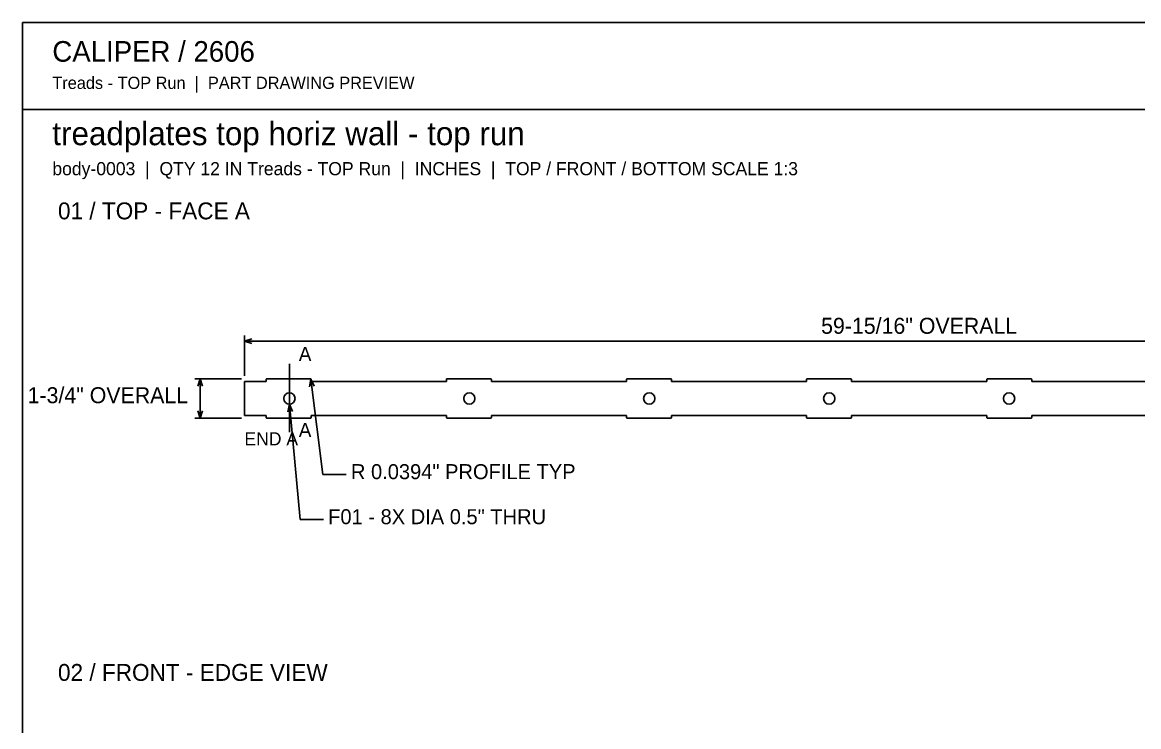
# Model space of a CAD drawing. Header units: inches. Extents: x 1.4 to 100.6, y 1.4 to 64.6.
# Drawn here: x 1.42 to 51, y 33.3 to 64.58 of the extents above; entities that cross this region are included whole.
import ezdxf
from ezdxf.enums import TextEntityAlignment as Align

# ---------------------------------------------------------------- set-up
doc = ezdxf.new("R2010")
doc.units = ezdxf.units.IN
doc.header["$MEASUREMENT"] = 0

msp = doc.modelspace()

# ---------------------------------------------------------------- linework, layer by layer
at = {"layer": 'ANNOTATION'}
for p, q in [((11.28, 48.875), (11.28, 50.667)), ((11.28, 50.417), (11.613, 50.521)), ((11.28, 50.417), (71.22, 50.417)), ((11.613, 50.312), (11.28, 50.417)), ((13.28, 49.417), (13.28, 46.375)), ((11.155, 48.75), (9.072, 48.75)), ((9.218, 48.417), (9.322, 48.75)), ((9.322, 48.75), (9.322, 47)), ((9.322, 48.75), (9.426, 48.417)), ((14.176, 48.395), (14.238, 48.738)), ((14.238, 48.738), (14.762, 44.5)), ((14.238, 48.738), (14.383, 48.42)), ((13.207, 47.284), (13.28, 47.625)), ((13.28, 47.625), (13.75, 42.5)), ((13.28, 47.625), (13.414, 47.303)), ((9.322, 47), (9.218, 47.333)), ((9.426, 47.333), (9.322, 47)), ((11.155, 47), (9.072, 47)), ((14.762, 44.5), (15.803, 44.5)), ((13.75, 42.5), (14.792, 42.5))]:
    msp.add_line(p, q, dxfattribs=at)
at = {"layer": 'OUTLINE'}
for p, q in [((1.417, 64.583), (100.583, 64.583)), ((1.417, 1.417), (1.417, 64.583)), ((1.417, 60.708), (100.583, 60.708)), ((11.28, 48.625), (11.28, 47.125)), ((12.25, 48.625), (11.28, 48.625)), ((12.251, 48.717), (12.25, 48.716)), ((12.25, 48.716), (12.25, 48.715)), ((12.25, 48.715), (12.25, 48.714)), ((12.25, 48.714), (12.25, 48.714)), ((12.25, 48.714), (12.25, 48.713)), ((12.25, 48.713), (12.25, 48.712)), ((12.25, 48.712), (12.25, 48.711)), ((12.25, 48.711), (12.25, 48.625)), ((12.252, 48.722), (12.251, 48.721)), ((12.251, 48.721), (12.251, 48.72)), ((12.251, 48.72), (12.251, 48.719)), ((12.251, 48.719), (12.251, 48.718)), ((12.251, 48.718), (12.251, 48.717)), ((12.253, 48.725), (12.252, 48.724)), ((12.252, 48.724), (12.252, 48.723)), ((12.252, 48.723), (12.252, 48.722)), ((12.254, 48.727), (12.253, 48.727)), ((12.253, 48.727), (12.253, 48.726)), ((12.253, 48.726), (12.253, 48.725)), ((12.255, 48.729), (12.254, 48.728)), ((12.254, 48.728), (12.254, 48.727)), ((12.256, 48.731), (12.255, 48.73)), ((12.255, 48.73), (12.255, 48.729)), ((12.257, 48.733), (12.256, 48.732)), ((12.256, 48.732), (12.256, 48.731)), ((12.258, 48.734), (12.257, 48.733)), ((12.257, 48.733), (12.257, 48.733)), ((12.259, 48.736), (12.258, 48.735)), ((12.258, 48.735), (12.258, 48.734)), ((12.26, 48.736), (12.259, 48.736)), ((12.261, 48.738), (12.26, 48.737)), ((12.26, 48.737), (12.26, 48.736)), ((12.262, 48.738), (12.261, 48.738)), ((12.263, 48.74), (12.262, 48.739)), ((12.262, 48.739), (12.262, 48.738)), ((12.264, 48.74), (12.263, 48.74)), ((12.265, 48.742), (12.264, 48.741)), ((12.264, 48.741), (12.264, 48.74)), ((12.266, 48.742), (12.265, 48.742)), ((12.267, 48.743), (12.266, 48.742)), ((12.268, 48.744), (12.267, 48.743)), ((12.267, 48.743), (12.267, 48.743)), ((12.269, 48.744), (12.268, 48.744)), ((12.27, 48.745), (12.269, 48.744)), ((12.271, 48.745), (12.27, 48.745)), ((12.272, 48.746), (12.271, 48.745)), ((12.273, 48.746), (12.272, 48.746)), ((12.274, 48.747), (12.273, 48.747)), ((12.273, 48.747), (12.273, 48.746)), ((12.275, 48.747), (12.274, 48.747)), ((12.276, 48.748), (12.275, 48.747)), ((12.277, 48.748), (12.276, 48.748)), ((12.278, 48.748), (12.277, 48.748)), ((12.279, 48.749), (12.278, 48.748)), ((12.28, 48.749), (12.279, 48.749)), ((12.281, 48.749), (12.28, 48.749)), ((12.282, 48.749), (12.281, 48.749)), ((12.283, 48.749), (12.282, 48.749)), ((12.284, 48.75), (12.283, 48.749)), ((12.285, 48.75), (12.284, 48.75)), ((12.286, 48.75), (12.285, 48.75)), ((12.287, 48.75), (12.286, 48.75)), ((12.286, 48.75), (12.286, 48.75)), ((12.288, 48.75), (12.287, 48.75)), ((12.289, 48.75), (12.288, 48.75)), ((14.211, 48.75), (12.289, 48.75)), ((14.212, 48.75), (14.211, 48.75)), ((14.213, 48.75), (14.212, 48.75)), ((14.214, 48.75), (14.213, 48.75)), ((14.215, 48.75), (14.214, 48.75)), ((14.214, 48.75), (14.214, 48.75)), ((14.216, 48.75), (14.215, 48.75)), ((14.217, 48.749), (14.216, 48.75)), ((14.218, 48.749), (14.217, 48.749)), ((14.219, 48.749), (14.218, 48.749)), ((14.22, 48.749), (14.219, 48.749)), ((14.221, 48.749), (14.22, 48.749)), ((14.222, 48.748), (14.221, 48.749)), ((14.223, 48.748), (14.222, 48.748)), ((14.224, 48.748), (14.223, 48.748)), ((14.225, 48.747), (14.224, 48.748)), ((14.226, 48.747), (14.225, 48.747)), ((14.227, 48.747), (14.226, 48.747)), ((14.227, 48.746), (14.227, 48.747)), ((14.228, 48.746), (14.227, 48.746)), ((14.229, 48.745), (14.228, 48.746)), ((14.23, 48.745), (14.229, 48.745)), ((14.231, 48.744), (14.23, 48.745)), ((14.232, 48.744), (14.231, 48.744)), ((14.233, 48.743), (14.232, 48.744)), ((14.234, 48.742), (14.233, 48.743)), ((14.233, 48.743), (14.233, 48.743)), ((14.235, 48.742), (14.234, 48.742)), ((14.236, 48.741), (14.235, 48.742)), ((14.236, 48.74), (14.236, 48.741)), ((14.237, 48.74), (14.236, 48.74)), ((14.238, 48.739), (14.237, 48.74)), ((14.238, 48.738), (14.238, 48.739)), ((14.239, 48.738), (14.238, 48.738)), ((14.24, 48.737), (14.239, 48.738)), ((14.24, 48.736), (14.24, 48.737)), ((14.241, 48.736), (14.24, 48.736)), ((14.242, 48.735), (14.241, 48.736)), ((14.242, 48.734), (14.242, 48.735)), ((14.243, 48.733), (14.242, 48.734)), ((14.244, 48.732), (14.243, 48.733)), ((14.243, 48.733), (14.243, 48.733)), ((14.244, 48.731), (14.244, 48.732)), ((14.245, 48.73), (14.244, 48.731)), ((14.245, 48.729), (14.245, 48.73)), ((14.246, 48.728), (14.245, 48.729)), ((14.246, 48.727), (14.246, 48.728)), ((14.247, 48.727), (14.246, 48.727)), ((14.247, 48.726), (14.247, 48.727)), ((14.247, 48.725), (14.247, 48.726)), ((14.248, 48.724), (14.247, 48.725)), ((14.248, 48.723), (14.248, 48.724)), ((14.248, 48.722), (14.248, 48.723)), ((14.249, 48.721), (14.248, 48.722)), ((14.249, 48.72), (14.249, 48.721)), ((14.249, 48.719), (14.249, 48.72)), ((14.249, 48.718), (14.249, 48.719)), ((14.249, 48.717), (14.249, 48.718)), ((14.25, 48.716), (14.249, 48.717)), ((14.25, 48.715), (14.25, 48.716)), ((14.25, 48.714), (14.25, 48.715)), ((14.25, 48.713), (14.25, 48.714)), ((14.25, 48.714), (14.25, 48.714)), ((14.25, 48.712), (14.25, 48.713)), ((14.25, 48.711), (14.25, 48.712)), ((14.25, 48.625), (14.25, 48.711)), ((20.25, 48.625), (14.25, 48.625)), ((20.251, 48.717), (20.25, 48.716)), ((20.25, 48.716), (20.25, 48.715)), ((20.25, 48.715), (20.25, 48.714)), ((20.25, 48.714), (20.25, 48.714)), ((20.25, 48.714), (20.25, 48.713)), ((20.25, 48.713), (20.25, 48.712)), ((20.25, 48.712), (20.25, 48.711)), ((20.25, 48.711), (20.25, 48.625)), ((20.252, 48.722), (20.251, 48.721)), ((20.251, 48.721), (20.251, 48.72)), ((20.251, 48.72), (20.251, 48.719)), ((20.251, 48.719), (20.251, 48.718)), ((20.251, 48.718), (20.251, 48.717)), ((20.253, 48.725), (20.252, 48.724)), ((20.252, 48.724), (20.252, 48.723)), ((20.252, 48.723), (20.252, 48.722)), ((20.254, 48.727), (20.253, 48.727)), ((20.253, 48.727), (20.253, 48.726)), ((20.253, 48.726), (20.253, 48.725)), ((20.255, 48.729), (20.254, 48.728)), ((20.254, 48.728), (20.254, 48.727)), ((20.256, 48.731), (20.255, 48.73)), ((20.255, 48.73), (20.255, 48.729)), ((20.257, 48.733), (20.256, 48.732)), ((20.256, 48.732), (20.256, 48.731)), ((20.258, 48.734), (20.257, 48.733)), ((20.257, 48.733), (20.257, 48.733)), ((20.259, 48.736), (20.258, 48.735)), ((20.258, 48.735), (20.258, 48.734)), ((20.26, 48.736), (20.259, 48.736)), ((20.261, 48.738), (20.26, 48.737)), ((20.26, 48.737), (20.26, 48.736)), ((20.262, 48.738), (20.261, 48.738)), ((20.263, 48.74), (20.262, 48.739)), ((20.262, 48.739), (20.262, 48.738)), ((20.264, 48.74), (20.263, 48.74)), ((20.265, 48.742), (20.264, 48.741)), ((20.264, 48.741), (20.264, 48.74)), ((20.266, 48.742), (20.265, 48.742)), ((20.267, 48.743), (20.266, 48.742)), ((20.268, 48.744), (20.267, 48.743)), ((20.267, 48.743), (20.267, 48.743)), ((20.269, 48.744), (20.268, 48.744)), ((20.27, 48.745), (20.269, 48.744)), ((20.271, 48.745), (20.27, 48.745)), ((20.272, 48.746), (20.271, 48.745)), ((20.273, 48.746), (20.272, 48.746)), ((20.274, 48.747), (20.273, 48.747)), ((20.273, 48.747), (20.273, 48.746)), ((20.275, 48.747), (20.274, 48.747)), ((20.276, 48.748), (20.275, 48.747)), ((20.277, 48.748), (20.276, 48.748)), ((20.278, 48.748), (20.277, 48.748)), ((20.279, 48.749), (20.278, 48.748)), ((20.28, 48.749), (20.279, 48.749)), ((20.281, 48.749), (20.28, 48.749)), ((20.282, 48.749), (20.281, 48.749)), ((20.283, 48.749), (20.282, 48.749)), ((20.284, 48.75), (20.283, 48.749)), ((20.285, 48.75), (20.284, 48.75)), ((20.286, 48.75), (20.285, 48.75)), ((20.287, 48.75), (20.286, 48.75)), ((20.286, 48.75), (20.286, 48.75)), ((20.288, 48.75), (20.287, 48.75)), ((20.289, 48.75), (20.288, 48.75)), ((22.211, 48.75), (20.289, 48.75)), ((22.212, 48.75), (22.211, 48.75)), ((22.213, 48.75), (22.212, 48.75)), ((22.214, 48.75), (22.213, 48.75)), ((22.215, 48.75), (22.214, 48.75)), ((22.214, 48.75), (22.214, 48.75)), ((22.216, 48.75), (22.215, 48.75)), ((22.217, 48.749), (22.216, 48.75)), ((22.218, 48.749), (22.217, 48.749)), ((22.219, 48.749), (22.218, 48.749)), ((22.22, 48.749), (22.219, 48.749)), ((22.221, 48.749), (22.22, 48.749)), ((22.222, 48.748), (22.221, 48.749)), ((22.223, 48.748), (22.222, 48.748)), ((22.224, 48.748), (22.223, 48.748)), ((22.225, 48.747), (22.224, 48.748)), ((22.226, 48.747), (22.225, 48.747)), ((22.227, 48.747), (22.226, 48.747)), ((22.227, 48.746), (22.227, 48.747)), ((22.228, 48.746), (22.227, 48.746)), ((22.229, 48.745), (22.228, 48.746)), ((22.23, 48.745), (22.229, 48.745)), ((22.231, 48.744), (22.23, 48.745)), ((22.232, 48.744), (22.231, 48.744)), ((22.233, 48.743), (22.232, 48.744)), ((22.234, 48.742), (22.233, 48.743)), ((22.233, 48.743), (22.233, 48.743)), ((22.235, 48.742), (22.234, 48.742)), ((22.236, 48.741), (22.235, 48.742)), ((22.236, 48.74), (22.236, 48.741)), ((22.237, 48.74), (22.236, 48.74)), ((22.238, 48.739), (22.237, 48.74)), ((22.238, 48.738), (22.238, 48.739)), ((22.239, 48.738), (22.238, 48.738)), ((22.24, 48.737), (22.239, 48.738)), ((22.24, 48.736), (22.24, 48.737)), ((22.241, 48.736), (22.24, 48.736)), ((22.242, 48.735), (22.241, 48.736)), ((22.242, 48.734), (22.242, 48.735)), ((22.243, 48.733), (22.242, 48.734)), ((22.244, 48.732), (22.243, 48.733)), ((22.243, 48.733), (22.243, 48.733)), ((22.244, 48.731), (22.244, 48.732)), ((22.245, 48.73), (22.244, 48.731)), ((22.245, 48.729), (22.245, 48.73)), ((22.246, 48.728), (22.245, 48.729)), ((22.246, 48.727), (22.246, 48.728)), ((22.247, 48.727), (22.246, 48.727)), ((22.247, 48.726), (22.247, 48.727)), ((22.247, 48.725), (22.247, 48.726)), ((22.248, 48.724), (22.247, 48.725)), ((22.248, 48.723), (22.248, 48.724)), ((22.248, 48.722), (22.248, 48.723)), ((22.249, 48.721), (22.248, 48.722)), ((22.249, 48.72), (22.249, 48.721)), ((22.249, 48.719), (22.249, 48.72)), ((22.249, 48.718), (22.249, 48.719)), ((22.249, 48.717), (22.249, 48.718)), ((22.25, 48.716), (22.249, 48.717)), ((22.25, 48.715), (22.25, 48.716)), ((22.25, 48.714), (22.25, 48.715)), ((22.25, 48.713), (22.25, 48.714)), ((22.25, 48.714), (22.25, 48.714)), ((22.25, 48.712), (22.25, 48.713)), ((22.25, 48.711), (22.25, 48.712)), ((22.25, 48.625), (22.25, 48.711)), ((28.25, 48.625), (22.25, 48.625)), ((28.251, 48.717), (28.25, 48.716)), ((28.25, 48.716), (28.25, 48.715)), ((28.25, 48.715), (28.25, 48.714)), ((28.25, 48.714), (28.25, 48.714)), ((28.25, 48.714), (28.25, 48.713)), ((28.25, 48.713), (28.25, 48.712)), ((28.25, 48.712), (28.25, 48.711)), ((28.25, 48.711), (28.25, 48.625)), ((28.252, 48.722), (28.251, 48.721)), ((28.251, 48.721), (28.251, 48.72)), ((28.251, 48.72), (28.251, 48.719)), ((28.251, 48.719), (28.251, 48.718)), ((28.251, 48.718), (28.251, 48.717)), ((28.253, 48.725), (28.252, 48.724)), ((28.252, 48.724), (28.252, 48.723)), ((28.252, 48.723), (28.252, 48.722)), ((28.254, 48.727), (28.253, 48.727)), ((28.253, 48.727), (28.253, 48.726)), ((28.253, 48.726), (28.253, 48.725)), ((28.255, 48.729), (28.254, 48.728)), ((28.254, 48.728), (28.254, 48.727)), ((28.256, 48.731), (28.255, 48.73)), ((28.255, 48.73), (28.255, 48.729)), ((28.257, 48.733), (28.256, 48.732)), ((28.256, 48.732), (28.256, 48.731)), ((28.258, 48.734), (28.257, 48.733)), ((28.257, 48.733), (28.257, 48.733)), ((28.259, 48.736), (28.258, 48.735)), ((28.258, 48.735), (28.258, 48.734)), ((28.26, 48.736), (28.259, 48.736)), ((28.261, 48.738), (28.26, 48.737)), ((28.26, 48.737), (28.26, 48.736)), ((28.262, 48.738), (28.261, 48.738)), ((28.263, 48.74), (28.262, 48.739)), ((28.262, 48.739), (28.262, 48.738)), ((28.264, 48.74), (28.263, 48.74)), ((28.265, 48.742), (28.264, 48.741)), ((28.264, 48.741), (28.264, 48.74)), ((28.266, 48.742), (28.265, 48.742)), ((28.267, 48.743), (28.266, 48.742)), ((28.268, 48.744), (28.267, 48.743)), ((28.267, 48.743), (28.267, 48.743)), ((28.269, 48.744), (28.268, 48.744)), ((28.27, 48.745), (28.269, 48.744)), ((28.271, 48.745), (28.27, 48.745)), ((28.272, 48.746), (28.271, 48.745)), ((28.273, 48.746), (28.272, 48.746)), ((28.274, 48.747), (28.273, 48.747)), ((28.273, 48.747), (28.273, 48.746)), ((28.275, 48.747), (28.274, 48.747)), ((28.276, 48.748), (28.275, 48.747)), ((28.277, 48.748), (28.276, 48.748)), ((28.278, 48.748), (28.277, 48.748)), ((28.279, 48.749), (28.278, 48.748)), ((28.28, 48.749), (28.279, 48.749)), ((28.281, 48.749), (28.28, 48.749)), ((28.282, 48.749), (28.281, 48.749)), ((28.283, 48.749), (28.282, 48.749)), ((28.284, 48.75), (28.283, 48.749)), ((28.285, 48.75), (28.284, 48.75)), ((28.286, 48.75), (28.285, 48.75)), ((28.287, 48.75), (28.286, 48.75)), ((28.286, 48.75), (28.286, 48.75)), ((28.288, 48.75), (28.287, 48.75)), ((28.289, 48.75), (28.288, 48.75)), ((30.211, 48.75), (28.289, 48.75)), ((30.212, 48.75), (30.211, 48.75)), ((30.213, 48.75), (30.212, 48.75)), ((30.214, 48.75), (30.213, 48.75)), ((30.215, 48.75), (30.214, 48.75)), ((30.214, 48.75), (30.214, 48.75)), ((30.216, 48.75), (30.215, 48.75)), ((30.217, 48.749), (30.216, 48.75)), ((30.218, 48.749), (30.217, 48.749)), ((30.219, 48.749), (30.218, 48.749)), ((30.22, 48.749), (30.219, 48.749)), ((30.221, 48.749), (30.22, 48.749)), ((30.222, 48.748), (30.221, 48.749)), ((30.223, 48.748), (30.222, 48.748)), ((30.224, 48.748), (30.223, 48.748)), ((30.225, 48.747), (30.224, 48.748)), ((30.226, 48.747), (30.225, 48.747)), ((30.227, 48.747), (30.226, 48.747)), ((30.227, 48.746), (30.227, 48.747)), ((30.228, 48.746), (30.227, 48.746)), ((30.229, 48.745), (30.228, 48.746)), ((30.23, 48.745), (30.229, 48.745)), ((30.231, 48.744), (30.23, 48.745)), ((30.232, 48.744), (30.231, 48.744)), ((30.233, 48.743), (30.232, 48.744)), ((30.234, 48.742), (30.233, 48.743)), ((30.233, 48.743), (30.233, 48.743)), ((30.235, 48.742), (30.234, 48.742)), ((30.236, 48.741), (30.235, 48.742)), ((30.236, 48.74), (30.236, 48.741)), ((30.237, 48.74), (30.236, 48.74)), ((30.238, 48.739), (30.237, 48.74)), ((30.238, 48.738), (30.238, 48.739)), ((30.239, 48.738), (30.238, 48.738)), ((30.24, 48.737), (30.239, 48.738)), ((30.24, 48.736), (30.24, 48.737)), ((30.241, 48.736), (30.24, 48.736)), ((30.242, 48.735), (30.241, 48.736)), ((30.242, 48.734), (30.242, 48.735)), ((30.243, 48.733), (30.242, 48.734)), ((30.244, 48.732), (30.243, 48.733)), ((30.243, 48.733), (30.243, 48.733)), ((30.244, 48.731), (30.244, 48.732)), ((30.245, 48.73), (30.244, 48.731)), ((30.245, 48.729), (30.245, 48.73)), ((30.246, 48.728), (30.245, 48.729)), ((30.246, 48.727), (30.246, 48.728)), ((30.247, 48.727), (30.246, 48.727)), ((30.247, 48.726), (30.247, 48.727)), ((30.247, 48.725), (30.247, 48.726)), ((30.248, 48.724), (30.247, 48.725)), ((30.248, 48.723), (30.248, 48.724)), ((30.248, 48.722), (30.248, 48.723)), ((30.249, 48.721), (30.248, 48.722)), ((30.249, 48.72), (30.249, 48.721)), ((30.249, 48.719), (30.249, 48.72)), ((30.249, 48.718), (30.249, 48.719)), ((30.249, 48.717), (30.249, 48.718)), ((30.25, 48.716), (30.249, 48.717)), ((30.25, 48.715), (30.25, 48.716)), ((30.25, 48.714), (30.25, 48.715)), ((30.25, 48.713), (30.25, 48.714)), ((30.25, 48.714), (30.25, 48.714)), ((30.25, 48.712), (30.25, 48.713)), ((30.25, 48.711), (30.25, 48.712)), ((30.25, 48.625), (30.25, 48.711)), ((36.25, 48.625), (30.25, 48.625)), ((36.251, 48.717), (36.25, 48.716)), ((36.25, 48.716), (36.25, 48.715)), ((36.25, 48.715), (36.25, 48.714)), ((36.25, 48.714), (36.25, 48.714)), ((36.25, 48.714), (36.25, 48.713)), ((36.25, 48.713), (36.25, 48.712)), ((36.25, 48.712), (36.25, 48.711)), ((36.25, 48.711), (36.25, 48.625)), ((36.252, 48.722), (36.251, 48.721)), ((36.251, 48.721), (36.251, 48.72)), ((36.251, 48.72), (36.251, 48.719)), ((36.251, 48.719), (36.251, 48.718)), ((36.251, 48.718), (36.251, 48.717)), ((36.253, 48.725), (36.252, 48.724)), ((36.252, 48.724), (36.252, 48.723)), ((36.252, 48.723), (36.252, 48.722)), ((36.254, 48.727), (36.253, 48.727)), ((36.253, 48.727), (36.253, 48.726)), ((36.253, 48.726), (36.253, 48.725)), ((36.255, 48.729), (36.254, 48.728)), ((36.254, 48.728), (36.254, 48.727)), ((36.256, 48.731), (36.255, 48.73)), ((36.255, 48.73), (36.255, 48.729)), ((36.257, 48.733), (36.256, 48.732)), ((36.256, 48.732), (36.256, 48.731)), ((36.258, 48.734), (36.257, 48.733)), ((36.257, 48.733), (36.257, 48.733)), ((36.259, 48.736), (36.258, 48.735)), ((36.258, 48.735), (36.258, 48.734)), ((36.26, 48.736), (36.259, 48.736)), ((36.261, 48.738), (36.26, 48.737)), ((36.26, 48.737), (36.26, 48.736)), ((36.262, 48.738), (36.261, 48.738)), ((36.263, 48.74), (36.262, 48.739)), ((36.262, 48.739), (36.262, 48.738)), ((36.264, 48.74), (36.263, 48.74)), ((36.265, 48.742), (36.264, 48.741)), ((36.264, 48.741), (36.264, 48.74)), ((36.266, 48.742), (36.265, 48.742)), ((36.267, 48.743), (36.266, 48.742)), ((36.268, 48.744), (36.267, 48.743)), ((36.267, 48.743), (36.267, 48.743)), ((36.269, 48.744), (36.268, 48.744)), ((36.27, 48.745), (36.269, 48.744)), ((36.271, 48.745), (36.27, 48.745)), ((36.272, 48.746), (36.271, 48.745)), ((36.273, 48.746), (36.272, 48.746)), ((36.274, 48.747), (36.273, 48.747)), ((36.273, 48.747), (36.273, 48.746)), ((36.275, 48.747), (36.274, 48.747)), ((36.276, 48.748), (36.275, 48.747)), ((36.277, 48.748), (36.276, 48.748)), ((36.278, 48.748), (36.277, 48.748)), ((36.279, 48.749), (36.278, 48.748)), ((36.28, 48.749), (36.279, 48.749)), ((36.281, 48.749), (36.28, 48.749)), ((36.282, 48.749), (36.281, 48.749)), ((36.283, 48.749), (36.282, 48.749)), ((36.284, 48.75), (36.283, 48.749)), ((36.285, 48.75), (36.284, 48.75)), ((36.286, 48.75), (36.285, 48.75)), ((36.287, 48.75), (36.286, 48.75)), ((36.286, 48.75), (36.286, 48.75)), ((36.288, 48.75), (36.287, 48.75)), ((36.289, 48.75), (36.288, 48.75)), ((38.211, 48.75), (36.289, 48.75)), ((38.212, 48.75), (38.211, 48.75)), ((38.213, 48.75), (38.212, 48.75)), ((38.214, 48.75), (38.213, 48.75)), ((38.215, 48.75), (38.214, 48.75)), ((38.214, 48.75), (38.214, 48.75)), ((38.216, 48.75), (38.215, 48.75)), ((38.217, 48.749), (38.216, 48.75)), ((38.218, 48.749), (38.217, 48.749)), ((38.219, 48.749), (38.218, 48.749)), ((38.22, 48.749), (38.219, 48.749)), ((38.221, 48.749), (38.22, 48.749)), ((38.222, 48.748), (38.221, 48.749)), ((38.223, 48.748), (38.222, 48.748)), ((38.224, 48.748), (38.223, 48.748)), ((38.225, 48.747), (38.224, 48.748)), ((38.226, 48.747), (38.225, 48.747)), ((38.227, 48.747), (38.226, 48.747)), ((38.227, 48.746), (38.227, 48.747)), ((38.228, 48.746), (38.227, 48.746)), ((38.229, 48.745), (38.228, 48.746)), ((38.23, 48.745), (38.229, 48.745)), ((38.231, 48.744), (38.23, 48.745)), ((38.232, 48.744), (38.231, 48.744)), ((38.233, 48.743), (38.232, 48.744)), ((38.234, 48.742), (38.233, 48.743)), ((38.233, 48.743), (38.233, 48.743)), ((38.235, 48.742), (38.234, 48.742)), ((38.236, 48.741), (38.235, 48.742)), ((38.236, 48.74), (38.236, 48.741)), ((38.237, 48.74), (38.236, 48.74)), ((38.238, 48.739), (38.237, 48.74)), ((38.238, 48.738), (38.238, 48.739)), ((38.239, 48.738), (38.238, 48.738)), ((38.24, 48.737), (38.239, 48.738)), ((38.24, 48.736), (38.24, 48.737)), ((38.241, 48.736), (38.24, 48.736)), ((38.242, 48.735), (38.241, 48.736)), ((38.242, 48.734), (38.242, 48.735)), ((38.243, 48.733), (38.242, 48.734)), ((38.244, 48.732), (38.243, 48.733)), ((38.243, 48.733), (38.243, 48.733)), ((38.244, 48.731), (38.244, 48.732)), ((38.245, 48.73), (38.244, 48.731)), ((38.245, 48.729), (38.245, 48.73)), ((38.246, 48.728), (38.245, 48.729)), ((38.246, 48.727), (38.246, 48.728)), ((38.247, 48.727), (38.246, 48.727)), ((38.247, 48.726), (38.247, 48.727)), ((38.247, 48.725), (38.247, 48.726)), ((38.248, 48.724), (38.247, 48.725)), ((38.248, 48.723), (38.248, 48.724)), ((38.248, 48.722), (38.248, 48.723)), ((38.249, 48.721), (38.248, 48.722)), ((38.249, 48.72), (38.249, 48.721)), ((38.249, 48.719), (38.249, 48.72)), ((38.249, 48.718), (38.249, 48.719)), ((38.249, 48.717), (38.249, 48.718)), ((38.25, 48.716), (38.249, 48.717)), ((38.25, 48.715), (38.25, 48.716)), ((38.25, 48.714), (38.25, 48.715)), ((38.25, 48.713), (38.25, 48.714)), ((38.25, 48.714), (38.25, 48.714)), ((38.25, 48.712), (38.25, 48.713)), ((38.25, 48.711), (38.25, 48.712)), ((38.25, 48.625), (38.25, 48.711)), ((44.25, 48.625), (38.25, 48.625)), ((44.251, 48.717), (44.25, 48.716)), ((44.25, 48.716), (44.25, 48.715)), ((44.25, 48.715), (44.25, 48.714)), ((44.25, 48.714), (44.25, 48.714)), ((44.25, 48.714), (44.25, 48.713)), ((44.25, 48.713), (44.25, 48.712)), ((44.25, 48.712), (44.25, 48.711)), ((44.25, 48.711), (44.25, 48.625)), ((44.252, 48.722), (44.251, 48.721)), ((44.251, 48.721), (44.251, 48.72)), ((44.251, 48.72), (44.251, 48.719)), ((44.251, 48.719), (44.251, 48.718)), ((44.251, 48.718), (44.251, 48.717)), ((44.253, 48.725), (44.252, 48.724)), ((44.252, 48.724), (44.252, 48.723)), ((44.252, 48.723), (44.252, 48.722)), ((44.254, 48.727), (44.253, 48.727)), ((44.253, 48.727), (44.253, 48.726)), ((44.253, 48.726), (44.253, 48.725)), ((44.255, 48.729), (44.254, 48.728)), ((44.254, 48.728), (44.254, 48.727)), ((44.256, 48.731), (44.255, 48.73)), ((44.255, 48.73), (44.255, 48.729)), ((44.257, 48.733), (44.256, 48.732)), ((44.256, 48.732), (44.256, 48.731)), ((44.258, 48.734), (44.257, 48.733)), ((44.257, 48.733), (44.257, 48.733)), ((44.259, 48.736), (44.258, 48.735)), ((44.258, 48.735), (44.258, 48.734)), ((44.26, 48.736), (44.259, 48.736)), ((44.261, 48.738), (44.26, 48.737)), ((44.26, 48.737), (44.26, 48.736)), ((44.262, 48.738), (44.261, 48.738)), ((44.263, 48.74), (44.262, 48.739)), ((44.262, 48.739), (44.262, 48.738)), ((44.264, 48.74), (44.263, 48.74)), ((44.265, 48.742), (44.264, 48.741)), ((44.264, 48.741), (44.264, 48.74)), ((44.266, 48.742), (44.265, 48.742)), ((44.267, 48.743), (44.266, 48.742)), ((44.268, 48.744), (44.267, 48.743)), ((44.267, 48.743), (44.267, 48.743)), ((44.269, 48.744), (44.268, 48.744)), ((44.27, 48.745), (44.269, 48.744)), ((44.271, 48.745), (44.27, 48.745)), ((44.272, 48.746), (44.271, 48.745)), ((44.273, 48.746), (44.272, 48.746)), ((44.274, 48.747), (44.273, 48.747)), ((44.273, 48.747), (44.273, 48.746)), ((44.275, 48.747), (44.274, 48.747)), ((44.276, 48.748), (44.275, 48.747)), ((44.277, 48.748), (44.276, 48.748)), ((44.278, 48.748), (44.277, 48.748)), ((44.279, 48.749), (44.278, 48.748)), ((44.28, 48.749), (44.279, 48.749)), ((44.281, 48.749), (44.28, 48.749)), ((44.282, 48.749), (44.281, 48.749)), ((44.283, 48.749), (44.282, 48.749)), ((44.284, 48.75), (44.283, 48.749)), ((44.285, 48.75), (44.284, 48.75)), ((44.286, 48.75), (44.285, 48.75)), ((44.287, 48.75), (44.286, 48.75)), ((44.286, 48.75), (44.286, 48.75)), ((44.288, 48.75), (44.287, 48.75)), ((44.289, 48.75), (44.288, 48.75)), ((46.211, 48.75), (44.289, 48.75)), ((46.212, 48.75), (46.211, 48.75)), ((46.213, 48.75), (46.212, 48.75)), ((46.214, 48.75), (46.213, 48.75)), ((46.215, 48.75), (46.214, 48.75)), ((46.214, 48.75), (46.214, 48.75)), ((46.216, 48.75), (46.215, 48.75)), ((46.217, 48.749), (46.216, 48.75)), ((46.218, 48.749), (46.217, 48.749)), ((46.219, 48.749), (46.218, 48.749)), ((46.22, 48.749), (46.219, 48.749)), ((46.221, 48.749), (46.22, 48.749)), ((46.222, 48.748), (46.221, 48.749)), ((46.223, 48.748), (46.222, 48.748)), ((46.224, 48.748), (46.223, 48.748)), ((46.225, 48.747), (46.224, 48.748)), ((46.226, 48.747), (46.225, 48.747)), ((46.227, 48.747), (46.226, 48.747)), ((46.227, 48.746), (46.227, 48.747)), ((46.228, 48.746), (46.227, 48.746)), ((46.229, 48.745), (46.228, 48.746)), ((46.23, 48.745), (46.229, 48.745)), ((46.231, 48.744), (46.23, 48.745)), ((46.232, 48.744), (46.231, 48.744)), ((46.233, 48.743), (46.232, 48.744)), ((46.234, 48.742), (46.233, 48.743)), ((46.233, 48.743), (46.233, 48.743)), ((46.235, 48.742), (46.234, 48.742)), ((46.236, 48.741), (46.235, 48.742)), ((46.236, 48.74), (46.236, 48.741)), ((46.237, 48.74), (46.236, 48.74)), ((46.238, 48.739), (46.237, 48.74)), ((46.238, 48.738), (46.238, 48.739)), ((46.239, 48.738), (46.238, 48.738)), ((46.24, 48.737), (46.239, 48.738)), ((46.24, 48.736), (46.24, 48.737)), ((46.241, 48.736), (46.24, 48.736)), ((46.242, 48.735), (46.241, 48.736)), ((46.242, 48.734), (46.242, 48.735)), ((46.243, 48.733), (46.242, 48.734)), ((46.244, 48.732), (46.243, 48.733)), ((46.243, 48.733), (46.243, 48.733)), ((46.244, 48.731), (46.244, 48.732)), ((46.245, 48.73), (46.244, 48.731)), ((46.245, 48.729), (46.245, 48.73)), ((46.246, 48.728), (46.245, 48.729)), ((46.246, 48.727), (46.246, 48.728)), ((46.247, 48.727), (46.246, 48.727)), ((46.247, 48.726), (46.247, 48.727)), ((46.247, 48.725), (46.247, 48.726)), ((46.248, 48.724), (46.247, 48.725)), ((46.248, 48.723), (46.248, 48.724)), ((46.248, 48.722), (46.248, 48.723)), ((46.249, 48.721), (46.248, 48.722)), ((46.249, 48.72), (46.249, 48.721)), ((46.249, 48.719), (46.249, 48.72)), ((46.249, 48.718), (46.249, 48.719)), ((46.249, 48.717), (46.249, 48.718)), ((46.25, 48.716), (46.249, 48.717)), ((46.25, 48.715), (46.25, 48.716)), ((46.25, 48.714), (46.25, 48.715)), ((46.25, 48.713), (46.25, 48.714)), ((46.25, 48.714), (46.25, 48.714)), ((46.25, 48.712), (46.25, 48.713)), ((46.25, 48.711), (46.25, 48.712)), ((46.25, 48.625), (46.25, 48.711)), ((52.25, 48.625), (46.25, 48.625)), ((11.28, 47.125), (12.25, 47.125)), ((12.25, 47.125), (12.25, 47.039)), ((14.25, 47.039), (14.25, 47.125)), ((14.25, 47.125), (20.25, 47.125)), ((20.25, 47.125), (20.25, 47.039)), ((22.25, 47.039), (22.25, 47.125)), ((22.25, 47.125), (28.25, 47.125)), ((28.25, 47.125), (28.25, 47.039)), ((30.25, 47.039), (30.25, 47.125)), ((30.25, 47.125), (36.25, 47.125)), ((36.25, 47.125), (36.25, 47.039)), ((38.25, 47.039), (38.25, 47.125)), ((38.25, 47.125), (44.25, 47.125)), ((44.25, 47.125), (44.25, 47.039)), ((46.25, 47.039), (46.25, 47.125)), ((46.25, 47.125), (52.25, 47.125)), ((12.25, 47.039), (12.25, 47.038)), ((12.25, 47.038), (12.25, 47.037)), ((12.25, 47.037), (12.25, 47.036)), ((12.25, 47.036), (12.25, 47.036)), ((12.25, 47.036), (12.25, 47.035)), ((12.25, 47.035), (12.25, 47.034)), ((12.25, 47.034), (12.251, 47.033)), ((12.251, 47.033), (12.251, 47.032)), ((12.251, 47.032), (12.251, 47.031)), ((12.251, 47.031), (12.251, 47.03)), ((12.251, 47.03), (12.251, 47.029)), ((12.251, 47.029), (12.252, 47.028)), ((12.252, 47.028), (12.252, 47.027)), ((12.252, 47.027), (12.252, 47.026)), ((12.252, 47.026), (12.253, 47.025)), ((12.253, 47.025), (12.253, 47.024)), ((12.253, 47.024), (12.253, 47.023)), ((12.253, 47.023), (12.254, 47.023)), ((12.254, 47.023), (12.254, 47.022)), ((12.254, 47.022), (12.255, 47.021)), ((12.255, 47.021), (12.255, 47.02)), ((12.255, 47.02), (12.256, 47.019)), ((12.256, 47.019), (12.256, 47.018)), ((12.256, 47.018), (12.257, 47.017)), ((12.257, 47.017), (12.257, 47.017)), ((12.257, 47.017), (12.258, 47.016)), ((12.258, 47.016), (12.258, 47.015)), ((12.258, 47.015), (12.259, 47.014)), ((12.259, 47.014), (12.26, 47.014)), ((12.26, 47.014), (12.26, 47.013)), ((12.26, 47.013), (12.261, 47.012)), ((12.261, 47.012), (12.262, 47.012)), ((12.262, 47.012), (12.262, 47.011)), ((12.262, 47.011), (12.263, 47.01)), ((12.263, 47.01), (12.264, 47.01)), ((12.264, 47.01), (12.264, 47.009)), ((12.264, 47.009), (12.265, 47.008)), ((12.265, 47.008), (12.266, 47.008)), ((12.266, 47.008), (12.267, 47.007)), ((12.267, 47.007), (12.267, 47.007)), ((12.267, 47.007), (12.268, 47.006)), ((12.268, 47.006), (12.269, 47.006)), ((12.269, 47.006), (12.27, 47.005)), ((12.27, 47.005), (12.271, 47.005)), ((12.271, 47.005), (12.272, 47.004)), ((12.272, 47.004), (12.273, 47.004)), ((12.273, 47.004), (12.273, 47.003)), ((12.273, 47.003), (12.274, 47.003)), ((12.274, 47.003), (12.275, 47.003)), ((12.275, 47.003), (12.276, 47.002)), ((12.276, 47.002), (12.277, 47.002)), ((12.277, 47.002), (12.278, 47.002)), ((12.278, 47.002), (12.279, 47.001)), ((12.279, 47.001), (12.28, 47.001)), ((12.28, 47.001), (12.281, 47.001)), ((12.281, 47.001), (12.282, 47.001)), ((12.282, 47.001), (12.283, 47.001)), ((12.283, 47.001), (12.284, 47)), ((12.284, 47), (12.285, 47)), ((12.285, 47), (12.286, 47)), ((12.286, 47), (12.286, 47)), ((12.286, 47), (12.287, 47)), ((12.287, 47), (12.288, 47)), ((12.288, 47), (12.289, 47)), ((12.289, 47), (14.211, 47)), ((14.211, 47), (14.212, 47)), ((14.212, 47), (14.213, 47)), ((14.213, 47), (14.214, 47)), ((14.214, 47), (14.214, 47)), ((14.214, 47), (14.215, 47)), ((14.215, 47), (14.216, 47)), ((14.216, 47), (14.217, 47.001)), ((14.217, 47.001), (14.218, 47.001)), ((14.218, 47.001), (14.219, 47.001)), ((14.219, 47.001), (14.22, 47.001)), ((14.22, 47.001), (14.221, 47.001)), ((14.221, 47.001), (14.222, 47.002)), ((14.222, 47.002), (14.223, 47.002)), ((14.223, 47.002), (14.224, 47.002)), ((14.224, 47.002), (14.225, 47.003)), ((14.225, 47.003), (14.226, 47.003)), ((14.226, 47.003), (14.227, 47.003)), ((14.227, 47.003), (14.227, 47.004)), ((14.227, 47.004), (14.228, 47.004)), ((14.228, 47.004), (14.229, 47.005)), ((14.229, 47.005), (14.23, 47.005)), ((14.23, 47.005), (14.231, 47.006)), ((14.231, 47.006), (14.232, 47.006)), ((14.232, 47.006), (14.233, 47.007)), ((14.233, 47.007), (14.234, 47.008)), ((14.233, 47.007), (14.233, 47.007)), ((14.234, 47.008), (14.235, 47.008)), ((14.235, 47.008), (14.236, 47.009)), ((14.236, 47.009), (14.236, 47.01)), ((14.236, 47.01), (14.237, 47.01)), ((14.237, 47.01), (14.238, 47.011)), ((14.238, 47.011), (14.238, 47.012)), ((14.238, 47.012), (14.239, 47.012)), ((14.239, 47.012), (14.24, 47.013)), ((14.24, 47.013), (14.24, 47.014)), ((14.24, 47.014), (14.241, 47.014)), ((14.241, 47.014), (14.242, 47.015)), ((14.242, 47.016), (14.243, 47.017)), ((14.242, 47.015), (14.242, 47.016)), ((14.243, 47.017), (14.244, 47.018)), ((14.243, 47.017), (14.243, 47.017)), ((14.244, 47.019), (14.245, 47.02)), ((14.244, 47.018), (14.244, 47.019)), ((14.245, 47.021), (14.246, 47.022)), ((14.245, 47.02), (14.245, 47.021)), ((14.246, 47.022), (14.246, 47.023)), ((14.246, 47.023), (14.247, 47.023)), ((14.247, 47.025), (14.248, 47.026)), ((14.247, 47.024), (14.247, 47.025)), ((14.247, 47.023), (14.247, 47.024)), ((14.248, 47.028), (14.249, 47.029)), ((14.248, 47.027), (14.248, 47.028)), ((14.248, 47.026), (14.248, 47.027)), ((14.249, 47.033), (14.25, 47.034)), ((14.249, 47.032), (14.249, 47.033)), ((14.249, 47.031), (14.249, 47.032)), ((14.249, 47.03), (14.249, 47.031)), ((14.249, 47.029), (14.249, 47.03)), ((14.25, 47.038), (14.25, 47.039)), ((14.25, 47.037), (14.25, 47.038)), ((14.25, 47.036), (14.25, 47.037)), ((14.25, 47.035), (14.25, 47.036)), ((14.25, 47.036), (14.25, 47.036)), ((14.25, 47.034), (14.25, 47.035)), ((20.25, 47.039), (20.25, 47.038)), ((20.25, 47.038), (20.25, 47.037)), ((20.25, 47.037), (20.25, 47.036)), ((20.25, 47.036), (20.25, 47.036)), ((20.25, 47.036), (20.25, 47.035)), ((20.25, 47.035), (20.25, 47.034)), ((20.25, 47.034), (20.251, 47.033)), ((20.251, 47.033), (20.251, 47.032)), ((20.251, 47.032), (20.251, 47.031)), ((20.251, 47.031), (20.251, 47.03)), ((20.251, 47.03), (20.251, 47.029)), ((20.251, 47.029), (20.252, 47.028)), ((20.252, 47.028), (20.252, 47.027)), ((20.252, 47.027), (20.252, 47.026)), ((20.252, 47.026), (20.253, 47.025)), ((20.253, 47.025), (20.253, 47.024)), ((20.253, 47.024), (20.253, 47.023)), ((20.253, 47.023), (20.254, 47.023)), ((20.254, 47.023), (20.254, 47.022)), ((20.254, 47.022), (20.255, 47.021)), ((20.255, 47.021), (20.255, 47.02)), ((20.255, 47.02), (20.256, 47.019)), ((20.256, 47.019), (20.256, 47.018)), ((20.256, 47.018), (20.257, 47.017)), ((20.257, 47.017), (20.257, 47.017)), ((20.257, 47.017), (20.258, 47.016)), ((20.258, 47.016), (20.258, 47.015)), ((20.258, 47.015), (20.259, 47.014)), ((20.259, 47.014), (20.26, 47.014)), ((20.26, 47.014), (20.26, 47.013)), ((20.26, 47.013), (20.261, 47.012)), ((20.261, 47.012), (20.262, 47.012)), ((20.262, 47.012), (20.262, 47.011)), ((20.262, 47.011), (20.263, 47.01)), ((20.263, 47.01), (20.264, 47.01)), ((20.264, 47.01), (20.264, 47.009)), ((20.264, 47.009), (20.265, 47.008)), ((20.265, 47.008), (20.266, 47.008)), ((20.266, 47.008), (20.267, 47.007)), ((20.267, 47.007), (20.267, 47.007)), ((20.267, 47.007), (20.268, 47.006)), ((20.268, 47.006), (20.269, 47.006)), ((20.269, 47.006), (20.27, 47.005)), ((20.27, 47.005), (20.271, 47.005)), ((20.271, 47.005), (20.272, 47.004)), ((20.272, 47.004), (20.273, 47.004)), ((20.273, 47.004), (20.273, 47.003)), ((20.273, 47.003), (20.274, 47.003)), ((20.274, 47.003), (20.275, 47.003)), ((20.275, 47.003), (20.276, 47.002)), ((20.276, 47.002), (20.277, 47.002)), ((20.277, 47.002), (20.278, 47.002)), ((20.278, 47.002), (20.279, 47.001)), ((20.279, 47.001), (20.28, 47.001)), ((20.28, 47.001), (20.281, 47.001)), ((20.281, 47.001), (20.282, 47.001)), ((20.282, 47.001), (20.283, 47.001)), ((20.283, 47.001), (20.284, 47)), ((20.284, 47), (20.285, 47)), ((20.285, 47), (20.286, 47)), ((20.286, 47), (20.286, 47)), ((20.286, 47), (20.287, 47)), ((20.287, 47), (20.288, 47)), ((20.288, 47), (20.289, 47)), ((20.289, 47), (22.211, 47)), ((22.211, 47), (22.212, 47)), ((22.212, 47), (22.213, 47)), ((22.213, 47), (22.214, 47)), ((22.214, 47), (22.214, 47)), ((22.214, 47), (22.215, 47)), ((22.215, 47), (22.216, 47)), ((22.216, 47), (22.217, 47.001)), ((22.217, 47.001), (22.218, 47.001)), ((22.218, 47.001), (22.219, 47.001)), ((22.219, 47.001), (22.22, 47.001)), ((22.22, 47.001), (22.221, 47.001)), ((22.221, 47.001), (22.222, 47.002)), ((22.222, 47.002), (22.223, 47.002)), ((22.223, 47.002), (22.224, 47.002)), ((22.224, 47.002), (22.225, 47.003)), ((22.225, 47.003), (22.226, 47.003)), ((22.226, 47.003), (22.227, 47.003)), ((22.227, 47.003), (22.227, 47.004)), ((22.227, 47.004), (22.228, 47.004)), ((22.228, 47.004), (22.229, 47.005)), ((22.229, 47.005), (22.23, 47.005)), ((22.23, 47.005), (22.231, 47.006)), ((22.231, 47.006), (22.232, 47.006)), ((22.232, 47.006), (22.233, 47.007)), ((22.233, 47.007), (22.234, 47.008)), ((22.233, 47.007), (22.233, 47.007)), ((22.234, 47.008), (22.235, 47.008)), ((22.235, 47.008), (22.236, 47.009)), ((22.236, 47.009), (22.236, 47.01)), ((22.236, 47.01), (22.237, 47.01)), ((22.237, 47.01), (22.238, 47.011)), ((22.238, 47.011), (22.238, 47.012)), ((22.238, 47.012), (22.239, 47.012)), ((22.239, 47.012), (22.24, 47.013)), ((22.24, 47.013), (22.24, 47.014)), ((22.24, 47.014), (22.241, 47.014)), ((22.241, 47.014), (22.242, 47.015)), ((22.242, 47.016), (22.243, 47.017)), ((22.242, 47.015), (22.242, 47.016)), ((22.243, 47.017), (22.244, 47.018)), ((22.243, 47.017), (22.243, 47.017)), ((22.244, 47.019), (22.245, 47.02)), ((22.244, 47.018), (22.244, 47.019)), ((22.245, 47.021), (22.246, 47.022)), ((22.245, 47.02), (22.245, 47.021)), ((22.246, 47.022), (22.246, 47.023)), ((22.246, 47.023), (22.247, 47.023)), ((22.247, 47.025), (22.248, 47.026)), ((22.247, 47.024), (22.247, 47.025)), ((22.247, 47.023), (22.247, 47.024)), ((22.248, 47.028), (22.249, 47.029)), ((22.248, 47.027), (22.248, 47.028)), ((22.248, 47.026), (22.248, 47.027)), ((22.249, 47.033), (22.25, 47.034)), ((22.249, 47.032), (22.249, 47.033)), ((22.249, 47.031), (22.249, 47.032)), ((22.249, 47.03), (22.249, 47.031)), ((22.249, 47.029), (22.249, 47.03)), ((22.25, 47.038), (22.25, 47.039)), ((22.25, 47.037), (22.25, 47.038)), ((22.25, 47.036), (22.25, 47.037)), ((22.25, 47.035), (22.25, 47.036)), ((22.25, 47.036), (22.25, 47.036)), ((22.25, 47.034), (22.25, 47.035)), ((28.25, 47.039), (28.25, 47.038)), ((28.25, 47.038), (28.25, 47.037)), ((28.25, 47.037), (28.25, 47.036)), ((28.25, 47.036), (28.25, 47.036)), ((28.25, 47.036), (28.25, 47.035)), ((28.25, 47.035), (28.25, 47.034)), ((28.25, 47.034), (28.251, 47.033)), ((28.251, 47.033), (28.251, 47.032)), ((28.251, 47.032), (28.251, 47.031)), ((28.251, 47.031), (28.251, 47.03)), ((28.251, 47.03), (28.251, 47.029)), ((28.251, 47.029), (28.252, 47.028)), ((28.252, 47.028), (28.252, 47.027)), ((28.252, 47.027), (28.252, 47.026)), ((28.252, 47.026), (28.253, 47.025)), ((28.253, 47.025), (28.253, 47.024)), ((28.253, 47.024), (28.253, 47.023)), ((28.253, 47.023), (28.254, 47.023)), ((28.254, 47.023), (28.254, 47.022)), ((28.254, 47.022), (28.255, 47.021)), ((28.255, 47.021), (28.255, 47.02)), ((28.255, 47.02), (28.256, 47.019)), ((28.256, 47.019), (28.256, 47.018)), ((28.256, 47.018), (28.257, 47.017)), ((28.257, 47.017), (28.257, 47.017)), ((28.257, 47.017), (28.258, 47.016)), ((28.258, 47.016), (28.258, 47.015)), ((28.258, 47.015), (28.259, 47.014)), ((28.259, 47.014), (28.26, 47.014)), ((28.26, 47.014), (28.26, 47.013)), ((28.26, 47.013), (28.261, 47.012)), ((28.261, 47.012), (28.262, 47.012)), ((28.262, 47.012), (28.262, 47.011)), ((28.262, 47.011), (28.263, 47.01)), ((28.263, 47.01), (28.264, 47.01)), ((28.264, 47.01), (28.264, 47.009)), ((28.264, 47.009), (28.265, 47.008)), ((28.265, 47.008), (28.266, 47.008)), ((28.266, 47.008), (28.267, 47.007)), ((28.267, 47.007), (28.267, 47.007)), ((28.267, 47.007), (28.268, 47.006)), ((28.268, 47.006), (28.269, 47.006)), ((28.269, 47.006), (28.27, 47.005)), ((28.27, 47.005), (28.271, 47.005)), ((28.271, 47.005), (28.272, 47.004)), ((28.272, 47.004), (28.273, 47.004)), ((28.273, 47.004), (28.273, 47.003)), ((28.273, 47.003), (28.274, 47.003)), ((28.274, 47.003), (28.275, 47.003)), ((28.275, 47.003), (28.276, 47.002)), ((28.276, 47.002), (28.277, 47.002)), ((28.277, 47.002), (28.278, 47.002)), ((28.278, 47.002), (28.279, 47.001)), ((28.279, 47.001), (28.28, 47.001)), ((28.28, 47.001), (28.281, 47.001)), ((28.281, 47.001), (28.282, 47.001)), ((28.282, 47.001), (28.283, 47.001)), ((28.283, 47.001), (28.284, 47)), ((28.284, 47), (28.285, 47)), ((28.285, 47), (28.286, 47)), ((28.286, 47), (28.286, 47)), ((28.286, 47), (28.287, 47)), ((28.287, 47), (28.288, 47)), ((28.288, 47), (28.289, 47)), ((28.289, 47), (30.211, 47)), ((30.211, 47), (30.212, 47)), ((30.212, 47), (30.213, 47)), ((30.213, 47), (30.214, 47)), ((30.214, 47), (30.214, 47)), ((30.214, 47), (30.215, 47)), ((30.215, 47), (30.216, 47)), ((30.216, 47), (30.217, 47.001)), ((30.217, 47.001), (30.218, 47.001)), ((30.218, 47.001), (30.219, 47.001)), ((30.219, 47.001), (30.22, 47.001)), ((30.22, 47.001), (30.221, 47.001)), ((30.221, 47.001), (30.222, 47.002)), ((30.222, 47.002), (30.223, 47.002)), ((30.223, 47.002), (30.224, 47.002)), ((30.224, 47.002), (30.225, 47.003)), ((30.225, 47.003), (30.226, 47.003)), ((30.226, 47.003), (30.227, 47.003)), ((30.227, 47.003), (30.227, 47.004)), ((30.227, 47.004), (30.228, 47.004)), ((30.228, 47.004), (30.229, 47.005)), ((30.229, 47.005), (30.23, 47.005)), ((30.23, 47.005), (30.231, 47.006)), ((30.231, 47.006), (30.232, 47.006)), ((30.232, 47.006), (30.233, 47.007)), ((30.233, 47.007), (30.234, 47.008)), ((30.233, 47.007), (30.233, 47.007)), ((30.234, 47.008), (30.235, 47.008)), ((30.235, 47.008), (30.236, 47.009)), ((30.236, 47.009), (30.236, 47.01)), ((30.236, 47.01), (30.237, 47.01)), ((30.237, 47.01), (30.238, 47.011)), ((30.238, 47.011), (30.238, 47.012)), ((30.238, 47.012), (30.239, 47.012)), ((30.239, 47.012), (30.24, 47.013)), ((30.24, 47.013), (30.24, 47.014)), ((30.24, 47.014), (30.241, 47.014)), ((30.241, 47.014), (30.242, 47.015)), ((30.242, 47.016), (30.243, 47.017)), ((30.242, 47.015), (30.242, 47.016)), ((30.243, 47.017), (30.244, 47.018)), ((30.243, 47.017), (30.243, 47.017)), ((30.244, 47.019), (30.245, 47.02)), ((30.244, 47.018), (30.244, 47.019)), ((30.245, 47.021), (30.246, 47.022)), ((30.245, 47.02), (30.245, 47.021)), ((30.246, 47.022), (30.246, 47.023)), ((30.246, 47.023), (30.247, 47.023)), ((30.247, 47.025), (30.248, 47.026)), ((30.247, 47.024), (30.247, 47.025)), ((30.247, 47.023), (30.247, 47.024)), ((30.248, 47.028), (30.249, 47.029)), ((30.248, 47.027), (30.248, 47.028)), ((30.248, 47.026), (30.248, 47.027)), ((30.249, 47.033), (30.25, 47.034)), ((30.249, 47.032), (30.249, 47.033)), ((30.249, 47.031), (30.249, 47.032)), ((30.249, 47.03), (30.249, 47.031)), ((30.249, 47.029), (30.249, 47.03)), ((30.25, 47.038), (30.25, 47.039)), ((30.25, 47.037), (30.25, 47.038)), ((30.25, 47.036), (30.25, 47.037)), ((30.25, 47.035), (30.25, 47.036)), ((30.25, 47.036), (30.25, 47.036)), ((30.25, 47.034), (30.25, 47.035)), ((36.25, 47.039), (36.25, 47.038)), ((36.25, 47.038), (36.25, 47.037)), ((36.25, 47.037), (36.25, 47.036)), ((36.25, 47.036), (36.25, 47.036)), ((36.25, 47.036), (36.25, 47.035)), ((36.25, 47.035), (36.25, 47.034)), ((36.25, 47.034), (36.251, 47.033)), ((36.251, 47.033), (36.251, 47.032)), ((36.251, 47.032), (36.251, 47.031)), ((36.251, 47.031), (36.251, 47.03)), ((36.251, 47.03), (36.251, 47.029)), ((36.251, 47.029), (36.252, 47.028)), ((36.252, 47.028), (36.252, 47.027)), ((36.252, 47.027), (36.252, 47.026)), ((36.252, 47.026), (36.253, 47.025)), ((36.253, 47.025), (36.253, 47.024)), ((36.253, 47.024), (36.253, 47.023)), ((36.253, 47.023), (36.254, 47.023)), ((36.254, 47.023), (36.254, 47.022)), ((36.254, 47.022), (36.255, 47.021)), ((36.255, 47.021), (36.255, 47.02)), ((36.255, 47.02), (36.256, 47.019)), ((36.256, 47.019), (36.256, 47.018)), ((36.256, 47.018), (36.257, 47.017)), ((36.257, 47.017), (36.257, 47.017)), ((36.257, 47.017), (36.258, 47.016)), ((36.258, 47.016), (36.258, 47.015)), ((36.258, 47.015), (36.259, 47.014)), ((36.259, 47.014), (36.26, 47.014)), ((36.26, 47.014), (36.26, 47.013)), ((36.26, 47.013), (36.261, 47.012)), ((36.261, 47.012), (36.262, 47.012)), ((36.262, 47.012), (36.262, 47.011)), ((36.262, 47.011), (36.263, 47.01)), ((36.263, 47.01), (36.264, 47.01)), ((36.264, 47.01), (36.264, 47.009)), ((36.264, 47.009), (36.265, 47.008)), ((36.265, 47.008), (36.266, 47.008)), ((36.266, 47.008), (36.267, 47.007)), ((36.267, 47.007), (36.267, 47.007)), ((36.267, 47.007), (36.268, 47.006)), ((36.268, 47.006), (36.269, 47.006)), ((36.269, 47.006), (36.27, 47.005)), ((36.27, 47.005), (36.271, 47.005)), ((36.271, 47.005), (36.272, 47.004)), ((36.272, 47.004), (36.273, 47.004)), ((36.273, 47.004), (36.273, 47.003)), ((36.273, 47.003), (36.274, 47.003)), ((36.274, 47.003), (36.275, 47.003)), ((36.275, 47.003), (36.276, 47.002)), ((36.276, 47.002), (36.277, 47.002)), ((36.277, 47.002), (36.278, 47.002)), ((36.278, 47.002), (36.279, 47.001)), ((36.279, 47.001), (36.28, 47.001)), ((36.28, 47.001), (36.281, 47.001)), ((36.281, 47.001), (36.282, 47.001)), ((36.282, 47.001), (36.283, 47.001)), ((36.283, 47.001), (36.284, 47)), ((36.284, 47), (36.285, 47)), ((36.285, 47), (36.286, 47)), ((36.286, 47), (36.286, 47)), ((36.286, 47), (36.287, 47)), ((36.287, 47), (36.288, 47)), ((36.288, 47), (36.289, 47)), ((36.289, 47), (38.211, 47)), ((38.211, 47), (38.212, 47)), ((38.212, 47), (38.213, 47)), ((38.213, 47), (38.214, 47)), ((38.214, 47), (38.214, 47)), ((38.214, 47), (38.215, 47)), ((38.215, 47), (38.216, 47)), ((38.216, 47), (38.217, 47.001)), ((38.217, 47.001), (38.218, 47.001)), ((38.218, 47.001), (38.219, 47.001)), ((38.219, 47.001), (38.22, 47.001)), ((38.22, 47.001), (38.221, 47.001)), ((38.221, 47.001), (38.222, 47.002)), ((38.222, 47.002), (38.223, 47.002)), ((38.223, 47.002), (38.224, 47.002)), ((38.224, 47.002), (38.225, 47.003)), ((38.225, 47.003), (38.226, 47.003)), ((38.226, 47.003), (38.227, 47.003)), ((38.227, 47.003), (38.227, 47.004)), ((38.227, 47.004), (38.228, 47.004)), ((38.228, 47.004), (38.229, 47.005)), ((38.229, 47.005), (38.23, 47.005)), ((38.23, 47.005), (38.231, 47.006)), ((38.231, 47.006), (38.232, 47.006)), ((38.232, 47.006), (38.233, 47.007)), ((38.233, 47.007), (38.234, 47.008)), ((38.233, 47.007), (38.233, 47.007)), ((38.234, 47.008), (38.235, 47.008)), ((38.235, 47.008), (38.236, 47.009)), ((38.236, 47.009), (38.236, 47.01)), ((38.236, 47.01), (38.237, 47.01)), ((38.237, 47.01), (38.238, 47.011)), ((38.238, 47.011), (38.238, 47.012)), ((38.238, 47.012), (38.239, 47.012)), ((38.239, 47.012), (38.24, 47.013)), ((38.24, 47.013), (38.24, 47.014)), ((38.24, 47.014), (38.241, 47.014)), ((38.241, 47.014), (38.242, 47.015)), ((38.242, 47.016), (38.243, 47.017)), ((38.242, 47.015), (38.242, 47.016)), ((38.243, 47.017), (38.244, 47.018)), ((38.243, 47.017), (38.243, 47.017)), ((38.244, 47.019), (38.245, 47.02)), ((38.244, 47.018), (38.244, 47.019)), ((38.245, 47.021), (38.246, 47.022)), ((38.245, 47.02), (38.245, 47.021)), ((38.246, 47.022), (38.246, 47.023)), ((38.246, 47.023), (38.247, 47.023)), ((38.247, 47.025), (38.248, 47.026)), ((38.247, 47.024), (38.247, 47.025)), ((38.247, 47.023), (38.247, 47.024)), ((38.248, 47.028), (38.249, 47.029)), ((38.248, 47.027), (38.248, 47.028)), ((38.248, 47.026), (38.248, 47.027)), ((38.249, 47.033), (38.25, 47.034)), ((38.249, 47.032), (38.249, 47.033)), ((38.249, 47.031), (38.249, 47.032)), ((38.249, 47.03), (38.249, 47.031)), ((38.249, 47.029), (38.249, 47.03)), ((38.25, 47.038), (38.25, 47.039)), ((38.25, 47.037), (38.25, 47.038)), ((38.25, 47.036), (38.25, 47.037)), ((38.25, 47.035), (38.25, 47.036)), ((38.25, 47.036), (38.25, 47.036)), ((38.25, 47.034), (38.25, 47.035)), ((44.25, 47.039), (44.25, 47.038)), ((44.25, 47.038), (44.25, 47.037)), ((44.25, 47.037), (44.25, 47.036)), ((44.25, 47.036), (44.25, 47.036)), ((44.25, 47.036), (44.25, 47.035)), ((44.25, 47.035), (44.25, 47.034)), ((44.25, 47.034), (44.251, 47.033)), ((44.251, 47.033), (44.251, 47.032)), ((44.251, 47.032), (44.251, 47.031)), ((44.251, 47.031), (44.251, 47.03)), ((44.251, 47.03), (44.251, 47.029)), ((44.251, 47.029), (44.252, 47.028)), ((44.252, 47.028), (44.252, 47.027)), ((44.252, 47.027), (44.252, 47.026)), ((44.252, 47.026), (44.253, 47.025)), ((44.253, 47.025), (44.253, 47.024)), ((44.253, 47.024), (44.253, 47.023)), ((44.253, 47.023), (44.254, 47.023)), ((44.254, 47.023), (44.254, 47.022)), ((44.254, 47.022), (44.255, 47.021)), ((44.255, 47.021), (44.255, 47.02)), ((44.255, 47.02), (44.256, 47.019)), ((44.256, 47.019), (44.256, 47.018)), ((44.256, 47.018), (44.257, 47.017)), ((44.257, 47.017), (44.257, 47.017)), ((44.257, 47.017), (44.258, 47.016)), ((44.258, 47.016), (44.258, 47.015)), ((44.258, 47.015), (44.259, 47.014)), ((44.259, 47.014), (44.26, 47.014)), ((44.26, 47.014), (44.26, 47.013)), ((44.26, 47.013), (44.261, 47.012)), ((44.261, 47.012), (44.262, 47.012)), ((44.262, 47.012), (44.262, 47.011)), ((44.262, 47.011), (44.263, 47.01)), ((44.263, 47.01), (44.264, 47.01)), ((44.264, 47.01), (44.264, 47.009)), ((44.264, 47.009), (44.265, 47.008)), ((44.265, 47.008), (44.266, 47.008)), ((44.266, 47.008), (44.267, 47.007)), ((44.267, 47.007), (44.267, 47.007)), ((44.267, 47.007), (44.268, 47.006)), ((44.268, 47.006), (44.269, 47.006)), ((44.269, 47.006), (44.27, 47.005)), ((44.27, 47.005), (44.271, 47.005)), ((44.271, 47.005), (44.272, 47.004)), ((44.272, 47.004), (44.273, 47.004)), ((44.273, 47.004), (44.273, 47.003)), ((44.273, 47.003), (44.274, 47.003)), ((44.274, 47.003), (44.275, 47.003)), ((44.275, 47.003), (44.276, 47.002)), ((44.276, 47.002), (44.277, 47.002)), ((44.277, 47.002), (44.278, 47.002)), ((44.278, 47.002), (44.279, 47.001)), ((44.279, 47.001), (44.28, 47.001)), ((44.28, 47.001), (44.281, 47.001)), ((44.281, 47.001), (44.282, 47.001)), ((44.282, 47.001), (44.283, 47.001)), ((44.283, 47.001), (44.284, 47)), ((44.284, 47), (44.285, 47)), ((44.285, 47), (44.286, 47)), ((44.286, 47), (44.286, 47)), ((44.286, 47), (44.287, 47)), ((44.287, 47), (44.288, 47)), ((44.288, 47), (44.289, 47)), ((44.289, 47), (46.211, 47)), ((46.211, 47), (46.212, 47)), ((46.212, 47), (46.213, 47)), ((46.213, 47), (46.214, 47)), ((46.214, 47), (46.214, 47)), ((46.214, 47), (46.215, 47)), ((46.215, 47), (46.216, 47)), ((46.216, 47), (46.217, 47.001)), ((46.217, 47.001), (46.218, 47.001)), ((46.218, 47.001), (46.219, 47.001)), ((46.219, 47.001), (46.22, 47.001)), ((46.22, 47.001), (46.221, 47.001)), ((46.221, 47.001), (46.222, 47.002)), ((46.222, 47.002), (46.223, 47.002)), ((46.223, 47.002), (46.224, 47.002)), ((46.224, 47.002), (46.225, 47.003)), ((46.225, 47.003), (46.226, 47.003)), ((46.226, 47.003), (46.227, 47.003)), ((46.227, 47.003), (46.227, 47.004)), ((46.227, 47.004), (46.228, 47.004)), ((46.228, 47.004), (46.229, 47.005)), ((46.229, 47.005), (46.23, 47.005)), ((46.23, 47.005), (46.231, 47.006)), ((46.231, 47.006), (46.232, 47.006)), ((46.232, 47.006), (46.233, 47.007)), ((46.233, 47.007), (46.234, 47.008)), ((46.233, 47.007), (46.233, 47.007)), ((46.234, 47.008), (46.235, 47.008)), ((46.235, 47.008), (46.236, 47.009)), ((46.236, 47.009), (46.236, 47.01)), ((46.236, 47.01), (46.237, 47.01)), ((46.237, 47.01), (46.238, 47.011)), ((46.238, 47.011), (46.238, 47.012)), ((46.238, 47.012), (46.239, 47.012)), ((46.239, 47.012), (46.24, 47.013)), ((46.24, 47.013), (46.24, 47.014)), ((46.24, 47.014), (46.241, 47.014)), ((46.241, 47.014), (46.242, 47.015)), ((46.242, 47.016), (46.243, 47.017)), ((46.242, 47.015), (46.242, 47.016)), ((46.243, 47.017), (46.244, 47.018)), ((46.243, 47.017), (46.243, 47.017)), ((46.244, 47.019), (46.245, 47.02)), ((46.244, 47.018), (46.244, 47.019)), ((46.245, 47.021), (46.246, 47.022)), ((46.245, 47.02), (46.245, 47.021)), ((46.246, 47.022), (46.246, 47.023)), ((46.246, 47.023), (46.247, 47.023)), ((46.247, 47.025), (46.248, 47.026)), ((46.247, 47.024), (46.247, 47.025)), ((46.247, 47.023), (46.247, 47.024)), ((46.248, 47.028), (46.249, 47.029)), ((46.248, 47.027), (46.248, 47.028)), ((46.248, 47.026), (46.248, 47.027)), ((46.249, 47.033), (46.25, 47.034)), ((46.249, 47.032), (46.249, 47.033)), ((46.249, 47.031), (46.249, 47.032)), ((46.249, 47.03), (46.249, 47.031)), ((46.249, 47.029), (46.249, 47.03)), ((46.25, 47.038), (46.25, 47.039)), ((46.25, 47.037), (46.25, 47.038)), ((46.25, 47.036), (46.25, 47.037)), ((46.25, 47.035), (46.25, 47.036)), ((46.25, 47.036), (46.25, 47.036)), ((46.25, 47.034), (46.25, 47.035))]:
    msp.add_line(p, q, dxfattribs=at)
for centre in [(13.28, 47.875), (21.271, 47.875), (29.263, 47.875), (37.254, 47.875), (45.246, 47.875)]:
    msp.add_circle(centre, 0.25, dxfattribs=at)

# ---------------------------------------------------------------- texts
at = {"layer": 'ANNOTATION'}
for s, height, p in [('CALIPER / 2606', 0.91667, (2.75, 62.833)), ('Treads - TOP Run  |  PART DRAWING PREVIEW', 0.54167, (2.75, 61.625)), ('treadplates top horiz wall - top run', 1.04167, (2.75, 59.125)), ('body-0003  |  QTY 12 IN Treads - TOP Run  |  INCHES  |  TOP / FRONT / BOTTOM SCALE 1:3', 0.58333, (2.75, 57.792)), ('01 / TOP - FACE A', 0.75, (3, 55.833)), ('A', 0.625, (13.697, 49.542)), ('A', 0.625, (13.697, 46.167)), ('END A', 0.5833, (11.28, 45.792)), ('R 0.0394" PROFILE TYP', 0.66667, (16.012, 44.292)), ('F01 - 8X DIA 0.5" THRU', 0.66667, (15, 42.292)), ('02 / FRONT - EDGE VIEW', 0.75, (3, 35.333))]:
    msp.add_text(s, height=height, dxfattribs=at).set_placement(p)
msp.add_text('59-15/16" OVERALL', height=0.70833, dxfattribs=at).set_placement((41.25, 50.75), align=Align.CENTER)
msp.add_text('1-3/4" OVERALL', height=0.70833, dxfattribs=at).set_placement((8.78, 47.667), align=Align.RIGHT)

doc.saveas('drawing.dxf')
